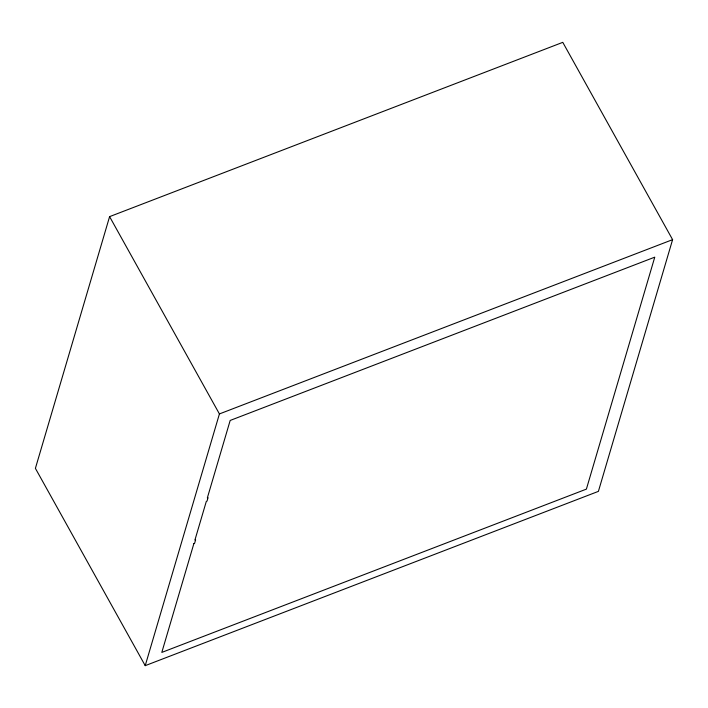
<?xml version="1.0" encoding="UTF-8"?>
<svg xmlns="http://www.w3.org/2000/svg" width="708" height="708" viewBox="0 0 708 708"><rect width="100%" height="100%" fill="white"/><g stroke="black" fill="none" stroke-linecap="round" stroke-linejoin="round"><path stroke-width="1.06" d="M109.598 216.63L35.4 468.351L145.22 665.653L598.402 491.37L672.6 239.649L562.78 42.347L109.598 216.63L219.418 413.932L145.22 665.653M219.418 413.932L672.6 239.649M193.877 543.594L161.805 652.413L586.392 489.122L654.767 257.154L230.18 420.446L207.347 497.892L208.064 497.618L207.037 501.105L206.32 501.379L194.904 540.107L195.62 539.832L194.594 543.319L193.877 543.594"/></g></svg>
